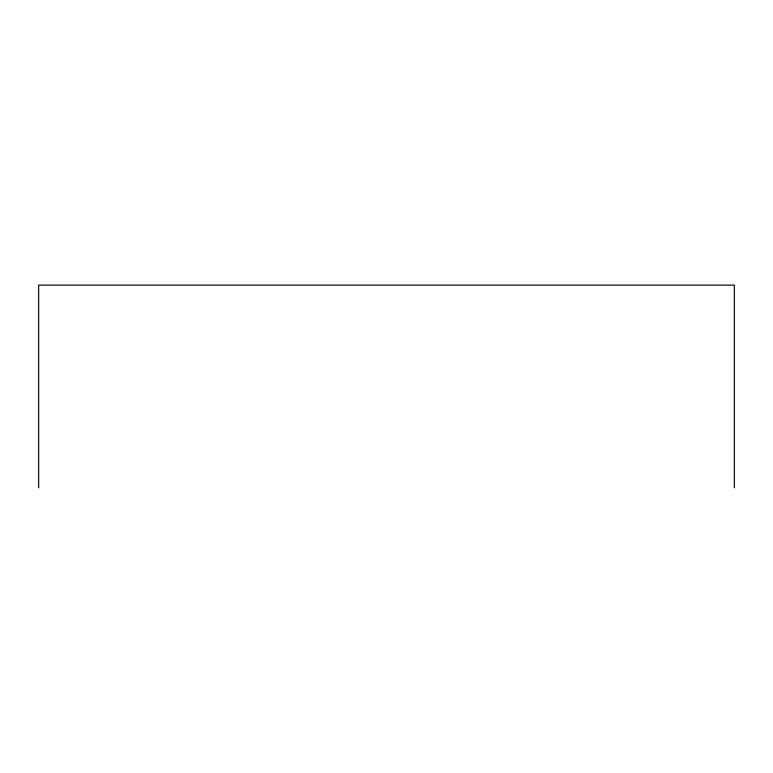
<?xml version="1.0" encoding="UTF-8"?>
<svg xmlns="http://www.w3.org/2000/svg" width="773" height="773" viewBox="0 0 773 773"><rect width="100%" height="100%" fill="white"/><g stroke="black" fill="none" stroke-linecap="round" stroke-linejoin="round"><path stroke-width="1.16" d="M734.35 487.869L734.35 285.131L38.65 285.131L38.65 487.869"/></g></svg>
